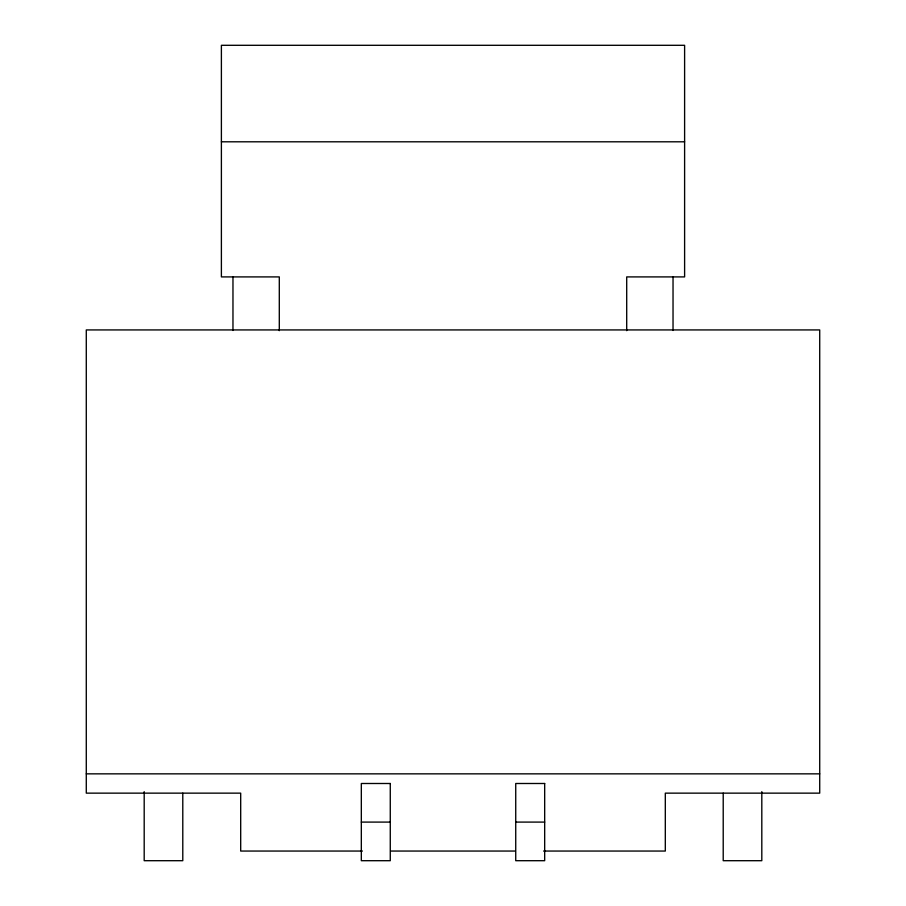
<?xml version="1.0" encoding="UTF-8"?>
<svg xmlns="http://www.w3.org/2000/svg" width="906" height="906" viewBox="0 0 906 906"><rect width="100%" height="100%" fill="white"/><g stroke="black" fill="none" stroke-linecap="round" stroke-linejoin="round"><path stroke-width="1.36" d="M221.392 141.8L684.608 141.8M86.285 773.849L819.715 773.849M361.324 822.093L390.271 822.093M515.729 822.093L544.676 822.093M362.411 851.051L240.69 851.051L240.69 793.146L86.285 793.146L86.285 329.931L819.715 329.931L819.715 793.146L665.31 793.146L665.31 851.051L543.589 851.051M390.724 851.051L515.276 851.051M761.81 791.663L761.81 860.7L723.215 860.7L723.215 793.146M673.033 276.908L673.033 330.475M626.703 330.656L626.703 276.908L684.608 276.908L684.608 45.3L221.392 45.3L221.392 276.908L279.297 276.908L279.297 330.656M232.967 276.908L232.967 330.475M182.786 793.146L182.786 860.7L144.19 860.7L144.19 791.663M390.271 783.497L361.324 783.497L361.324 860.7L390.271 860.7L390.271 783.497M544.676 783.497L515.729 783.497L515.729 860.7L544.676 860.7L544.676 783.497"/></g></svg>
